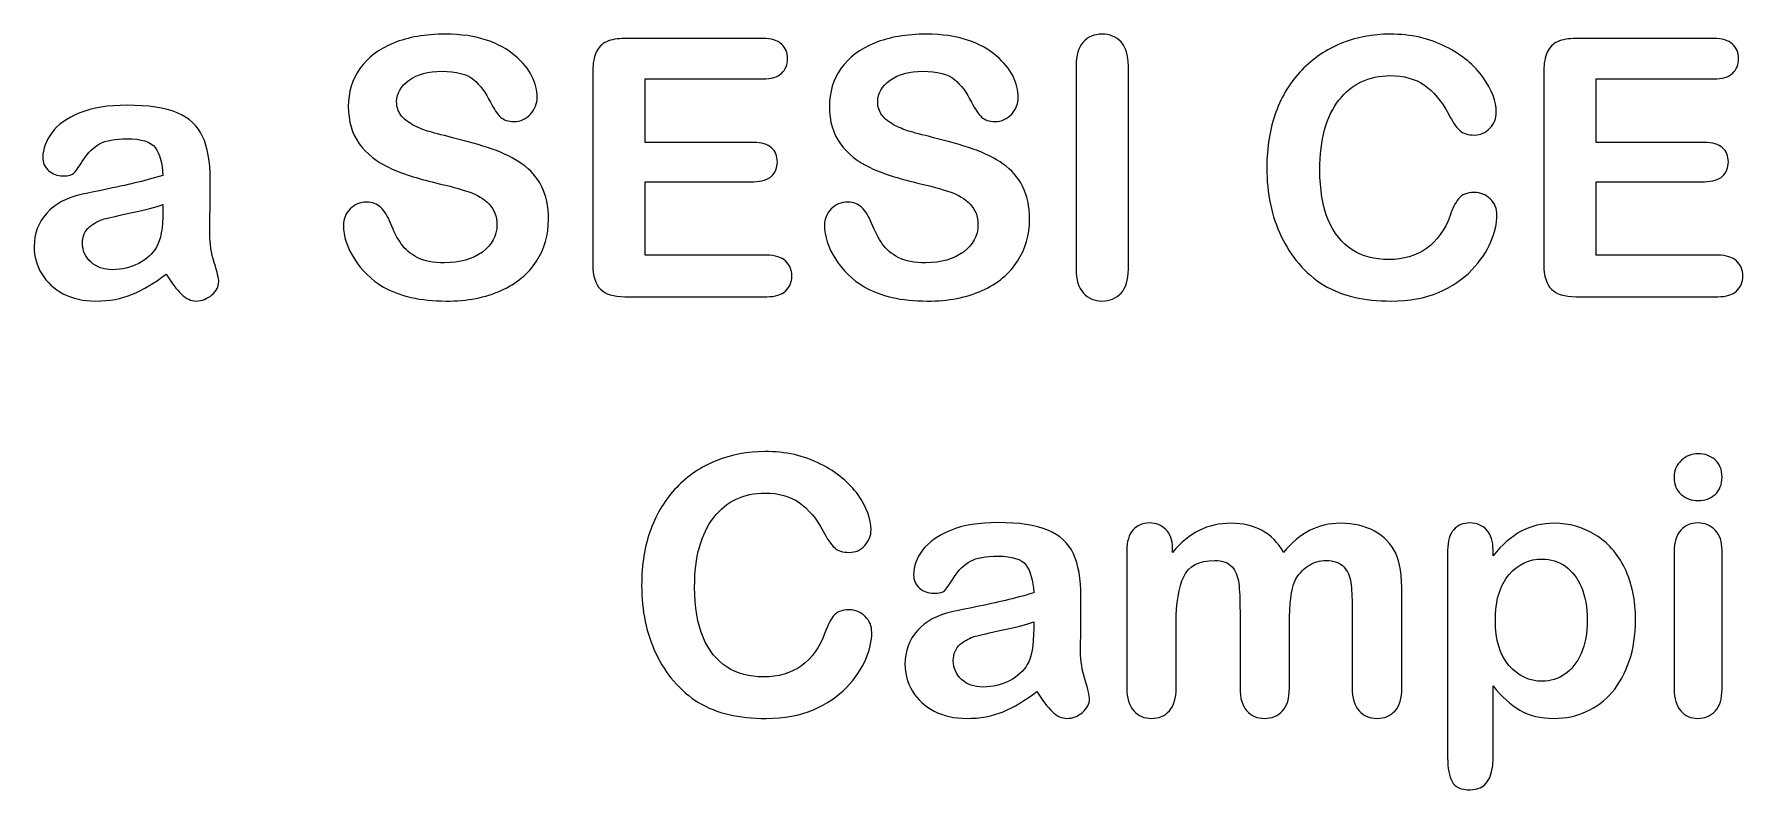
# Model space of a CAD drawing. Header units: millimetres. Extents: x -142 to 129, y -111 to 105.
# Drawn here: x -116.86 to -93.82, y 8.7 to 18.89 of the extents above; entities that cross this region are included whole.
import ezdxf

# ---------------------------------------------------------------- set-up
doc = ezdxf.new("R2010")
doc.units = ezdxf.units.MM
doc.header["$MEASUREMENT"] = 0
doc.layers.add('Layer 1', color=7, linetype='Continuous')

msp = doc.modelspace()

# ---------------------------------------------------------------- linework, layer by layer
at = {"layer": 'Layer 1', "color": 250}
for points, knots in [([(-109.9277, 16.3946), (-109.9277, 16.1846), (-109.982, 15.9958), (-110.0906, 15.828), (-110.1984, 15.6602), (-110.3573, 15.5289), (-110.5664, 15.4341), (-110.7755, 15.3393), (-111.0235, 15.2922), (-111.3096, 15.2922), (-111.6533, 15.2922), (-111.937, 15.3571), (-112.1599, 15.486), (-112.318, 15.5792), (-112.446, 15.704), (-112.5449, 15.8596), (-112.6438, 16.0152), (-112.6932, 16.1668), (-112.6932, 16.3143), (-112.6932, 16.3994), (-112.6632, 16.4724), (-112.6041, 16.534), (-112.5449, 16.5948), (-112.4695, 16.6248), (-112.3779, 16.6248), (-112.3034, 16.6248), (-112.241, 16.6013), (-112.1899, 16.5534), (-112.138, 16.5064), (-112.0942, 16.4359), (-112.0578, 16.3419), (-112.014, 16.2316), (-111.9654, 16.1384), (-111.9143, 16.0647), (-111.8624, 15.9901), (-111.7903, 15.9285), (-111.6971, 15.8799), (-111.6031, 15.8321), (-111.4807, 15.8077), (-111.3283, 15.8077), (-111.12, 15.8077), (-110.9498, 15.8564), (-110.8193, 15.9536), (-110.6888, 16.0509), (-110.6231, 16.1725), (-110.6231, 16.3184), (-110.6231, 16.4343), (-110.658, 16.5283), (-110.7285, 16.5996), (-110.799, 16.6718), (-110.8906, 16.7269), (-111.0025, 16.765), (-111.1135, 16.8031), (-111.2634, 16.8436), (-111.4499, 16.8866), (-111.6995, 16.9449), (-111.9094, 17.0138), (-112.0772, 17.0916), (-112.2458, 17.1702), (-112.3796, 17.2772), (-112.4784, 17.4126), (-112.5773, 17.548), (-112.6268, 17.7157), (-112.6268, 17.9176), (-112.6268, 18.1088), (-112.5749, 18.2791), (-112.4703, 18.4282), (-112.3658, 18.5765), (-112.2142, 18.6908), (-112.0164, 18.7711), (-111.8187, 18.8513), (-111.586, 18.891), (-111.3186, 18.891), (-111.1054, 18.891), (-110.9206, 18.8643), (-110.7642, 18.8116), (-110.6085, 18.7581), (-110.4789, 18.6876), (-110.3759, 18.6), (-110.2738, 18.5125), (-110.1984, 18.4201), (-110.1506, 18.3236), (-110.1036, 18.2272), (-110.0793, 18.1324), (-110.0793, 18.0408), (-110.0793, 17.9573), (-110.1092, 17.8811), (-110.1684, 17.8138), (-110.2276, 17.7465), (-110.3022, 17.7133), (-110.3905, 17.7133), (-110.4716, 17.7133), (-110.5323, 17.7336), (-110.5745, 17.7733), (-110.6166, 17.8138), (-110.662, 17.8803), (-110.7107, 17.9719), (-110.7747, 18.1032), (-110.8501, 18.2061), (-110.9392, 18.2799), (-111.0276, 18.3536), (-111.1702, 18.3901), (-111.3672, 18.3901), (-111.5488, 18.3901), (-111.6963, 18.3504), (-111.8073, 18.2701), (-111.9192, 18.1899), (-111.9751, 18.0943), (-111.9751, 17.9816), (-111.9751, 17.9119), (-111.9565, 17.8519), (-111.9184, 17.8008), (-111.8803, 17.7506), (-111.8276, 17.7068), (-111.7611, 17.6703), (-111.6947, 17.6339), (-111.6274, 17.6055), (-111.5593, 17.5844), (-111.4912, 17.5642), (-111.3785, 17.5342), (-111.2221, 17.4945), (-111.026, 17.4483), (-110.8476, 17.398), (-110.6888, 17.3421), (-110.5299, 17.287), (-110.3946, 17.2197), (-110.2827, 17.1403), (-110.1708, 17.0616), (-110.0841, 16.9611), (-110.0217, 16.8404), (-109.9593, 16.7188), (-109.9277, 16.5705), (-109.9277, 16.3946)], [0, 0, 0, 0, 0.0227273, 0.0227273, 0.0227273, 0.0454545, 0.0454545, 0.0454545, 0.0681818, 0.0681818, 0.0681818, 0.0909091, 0.0909091, 0.0909091, 0.1136364, 0.1136364, 0.1136364, 0.1363636, 0.1363636, 0.1363636, 0.1590909, 0.1590909, 0.1590909, 0.1818182, 0.1818182, 0.1818182, 0.2045455, 0.2045455, 0.2045455, 0.2272727, 0.2272727, 0.2272727, 0.25, 0.25, 0.25, 0.2727273, 0.2727273, 0.2727273, 0.2954545, 0.2954545, 0.2954545, 0.3181818, 0.3181818, 0.3181818, 0.3409091, 0.3409091, 0.3409091, 0.3636364, 0.3636364, 0.3636364, 0.3863636, 0.3863636, 0.3863636, 0.4090909, 0.4090909, 0.4090909, 0.4318182, 0.4318182, 0.4318182, 0.4545455, 0.4545455, 0.4545455, 0.4772727, 0.4772727, 0.4772727, 0.5, 0.5, 0.5, 0.5227273, 0.5227273, 0.5227273, 0.5454545, 0.5454545, 0.5454545, 0.5681818, 0.5681818, 0.5681818, 0.5909091, 0.5909091, 0.5909091, 0.6136364, 0.6136364, 0.6136364, 0.6363636, 0.6363636, 0.6363636, 0.6590909, 0.6590909, 0.6590909, 0.6818182, 0.6818182, 0.6818182, 0.7045455, 0.7045455, 0.7045455, 0.7272727, 0.7272727, 0.7272727, 0.75, 0.75, 0.75, 0.7727273, 0.7727273, 0.7727273, 0.7954545, 0.7954545, 0.7954545, 0.8181818, 0.8181818, 0.8181818, 0.8409091, 0.8409091, 0.8409091, 0.8636364, 0.8636364, 0.8636364, 0.8863636, 0.8863636, 0.8863636, 0.9090909, 0.9090909, 0.9090909, 0.9318182, 0.9318182, 0.9318182, 0.9545455, 0.9545455, 0.9545455, 0.9772727, 0.9772727, 0.9772727, 1, 1, 1, 1]), ([(-107.0357, 18.288), (-107.0357, 18.288), (-108.6243, 18.288), (-108.6243, 18.288), (-108.6243, 18.288), (-108.6243, 17.432), (-108.6243, 17.432), (-108.6243, 17.432), (-107.1613, 17.432), (-107.1613, 17.432), (-107.0535, 17.432), (-106.9733, 17.4077), (-106.9206, 17.3599), (-106.8671, 17.3121), (-106.8411, 17.2481), (-106.8411, 17.1694), (-106.8411, 17.0908), (-106.8671, 17.026), (-106.9189, 16.9765), (-106.9716, 16.9271), (-107.0519, 16.902), (-107.1613, 16.902), (-107.1613, 16.902), (-108.6243, 16.902), (-108.6243, 16.902), (-108.6243, 16.902), (-108.6243, 15.9099), (-108.6243, 15.9099), (-108.6243, 15.9099), (-106.9814, 15.9099), (-106.9814, 15.9099), (-106.8703, 15.9099), (-106.7868, 15.8839), (-106.7309, 15.8329), (-106.6742, 15.7818), (-106.6458, 15.7129), (-106.6458, 15.6278), (-106.6458, 15.5459), (-106.6742, 15.4787), (-106.7309, 15.4276), (-106.7868, 15.3765), (-106.8703, 15.3506), (-106.9814, 15.3506), (-106.9814, 15.3506), (-108.8975, 15.3506), (-108.8975, 15.3506), (-109.0506, 15.3506), (-109.1609, 15.3846), (-109.2282, 15.4527), (-109.2954, 15.5208), (-109.3295, 15.631), (-109.3295, 15.7826), (-109.3295, 15.7826), (-109.3295, 18.4006), (-109.3295, 18.4006), (-109.3295, 18.502), (-109.3141, 18.5846), (-109.2841, 18.6487), (-109.2541, 18.7127), (-109.2071, 18.7597), (-109.143, 18.7889), (-109.079, 18.8181), (-108.9972, 18.8327), (-108.8975, 18.8327), (-108.8975, 18.8327), (-107.0357, 18.8327), (-107.0357, 18.8327), (-106.923, 18.8327), (-106.8395, 18.8075), (-106.7852, 18.7581), (-106.7309, 18.7078), (-106.7033, 18.6422), (-106.7033, 18.5619), (-106.7033, 18.4793), (-106.7309, 18.4128), (-106.7852, 18.3625), (-106.8395, 18.3131), (-106.923, 18.288), (-107.0357, 18.288)], [0, 0, 0, 0, 0.0384615, 0.0384615, 0.0384615, 0.0769231, 0.0769231, 0.0769231, 0.1153846, 0.1153846, 0.1153846, 0.1538462, 0.1538462, 0.1538462, 0.1923077, 0.1923077, 0.1923077, 0.2307692, 0.2307692, 0.2307692, 0.2692308, 0.2692308, 0.2692308, 0.3076923, 0.3076923, 0.3076923, 0.3461538, 0.3461538, 0.3461538, 0.3846154, 0.3846154, 0.3846154, 0.4230769, 0.4230769, 0.4230769, 0.4615385, 0.4615385, 0.4615385, 0.5, 0.5, 0.5, 0.5384615, 0.5384615, 0.5384615, 0.5769231, 0.5769231, 0.5769231, 0.6153846, 0.6153846, 0.6153846, 0.6538462, 0.6538462, 0.6538462, 0.6923077, 0.6923077, 0.6923077, 0.7307692, 0.7307692, 0.7307692, 0.7692308, 0.7692308, 0.7692308, 0.8076923, 0.8076923, 0.8076923, 0.8461538, 0.8461538, 0.8461538, 0.8846154, 0.8846154, 0.8846154, 0.9230769, 0.9230769, 0.9230769, 0.9615385, 0.9615385, 0.9615385, 1, 1, 1, 1]), ([(-103.4401, 16.3946), (-103.4401, 16.1846), (-103.4944, 15.9958), (-103.603, 15.828), (-103.7108, 15.6602), (-103.8697, 15.5289), (-104.0788, 15.4341), (-104.2879, 15.3393), (-104.5359, 15.2922), (-104.822, 15.2922), (-105.1657, 15.2922), (-105.4494, 15.3571), (-105.6723, 15.486), (-105.8304, 15.5792), (-105.9584, 15.704), (-106.0573, 15.8596), (-106.1562, 16.0152), (-106.2056, 16.1668), (-106.2056, 16.3143), (-106.2056, 16.3994), (-106.1756, 16.4724), (-106.1165, 16.534), (-106.0573, 16.5948), (-105.9819, 16.6248), (-105.8903, 16.6248), (-105.8158, 16.6248), (-105.7534, 16.6013), (-105.7023, 16.5534), (-105.6504, 16.5064), (-105.6066, 16.4359), (-105.5702, 16.3419), (-105.5264, 16.2316), (-105.4778, 16.1384), (-105.4267, 16.0647), (-105.3748, 15.9901), (-105.3027, 15.9285), (-105.2095, 15.8799), (-105.1155, 15.8321), (-104.9931, 15.8077), (-104.8407, 15.8077), (-104.6324, 15.8077), (-104.4622, 15.8564), (-104.3317, 15.9536), (-104.2012, 16.0509), (-104.1355, 16.1725), (-104.1355, 16.3184), (-104.1355, 16.4343), (-104.1704, 16.5283), (-104.2409, 16.5996), (-104.3114, 16.6718), (-104.403, 16.7269), (-104.5149, 16.765), (-104.6259, 16.8031), (-104.7758, 16.8436), (-104.9623, 16.8866), (-105.2119, 16.9449), (-105.4218, 17.0138), (-105.5896, 17.0916), (-105.7582, 17.1702), (-105.892, 17.2772), (-105.9908, 17.4126), (-106.0897, 17.548), (-106.1392, 17.7157), (-106.1392, 17.9176), (-106.1392, 18.1088), (-106.0873, 18.2791), (-105.9827, 18.4282), (-105.8782, 18.5765), (-105.7266, 18.6908), (-105.5288, 18.7711), (-105.3311, 18.8513), (-105.0984, 18.891), (-104.831, 18.891), (-104.6178, 18.891), (-104.433, 18.8643), (-104.2766, 18.8116), (-104.1209, 18.7581), (-103.9913, 18.6876), (-103.8883, 18.6), (-103.7862, 18.5125), (-103.7108, 18.4201), (-103.663, 18.3236), (-103.616, 18.2272), (-103.5917, 18.1324), (-103.5917, 18.0408), (-103.5917, 17.9573), (-103.6216, 17.8811), (-103.6808, 17.8138), (-103.74, 17.7465), (-103.8146, 17.7133), (-103.9029, 17.7133), (-103.984, 17.7133), (-104.0447, 17.7336), (-104.0869, 17.7733), (-104.129, 17.8138), (-104.1744, 17.8803), (-104.2231, 17.9719), (-104.2871, 18.1032), (-104.3625, 18.2061), (-104.4516, 18.2799), (-104.54, 18.3536), (-104.6826, 18.3901), (-104.8796, 18.3901), (-105.0612, 18.3901), (-105.2087, 18.3504), (-105.3197, 18.2701), (-105.4316, 18.1899), (-105.4875, 18.0943), (-105.4875, 17.9816), (-105.4875, 17.9119), (-105.4689, 17.8519), (-105.4308, 17.8008), (-105.3927, 17.7506), (-105.34, 17.7068), (-105.2735, 17.6703), (-105.2071, 17.6339), (-105.1398, 17.6055), (-105.0717, 17.5844), (-105.0036, 17.5642), (-104.8909, 17.5342), (-104.7345, 17.4945), (-104.5384, 17.4483), (-104.36, 17.398), (-104.2012, 17.3421), (-104.0423, 17.287), (-103.907, 17.2197), (-103.7951, 17.1403), (-103.6832, 17.0616), (-103.5965, 16.9611), (-103.5341, 16.8404), (-103.4717, 16.7188), (-103.4401, 16.5705), (-103.4401, 16.3946)], [0, 0, 0, 0, 0.0227273, 0.0227273, 0.0227273, 0.0454545, 0.0454545, 0.0454545, 0.0681818, 0.0681818, 0.0681818, 0.0909091, 0.0909091, 0.0909091, 0.1136364, 0.1136364, 0.1136364, 0.1363636, 0.1363636, 0.1363636, 0.1590909, 0.1590909, 0.1590909, 0.1818182, 0.1818182, 0.1818182, 0.2045455, 0.2045455, 0.2045455, 0.2272727, 0.2272727, 0.2272727, 0.25, 0.25, 0.25, 0.2727273, 0.2727273, 0.2727273, 0.2954545, 0.2954545, 0.2954545, 0.3181818, 0.3181818, 0.3181818, 0.3409091, 0.3409091, 0.3409091, 0.3636364, 0.3636364, 0.3636364, 0.3863636, 0.3863636, 0.3863636, 0.4090909, 0.4090909, 0.4090909, 0.4318182, 0.4318182, 0.4318182, 0.4545455, 0.4545455, 0.4545455, 0.4772727, 0.4772727, 0.4772727, 0.5, 0.5, 0.5, 0.5227273, 0.5227273, 0.5227273, 0.5454545, 0.5454545, 0.5454545, 0.5681818, 0.5681818, 0.5681818, 0.5909091, 0.5909091, 0.5909091, 0.6136364, 0.6136364, 0.6136364, 0.6363636, 0.6363636, 0.6363636, 0.6590909, 0.6590909, 0.6590909, 0.6818182, 0.6818182, 0.6818182, 0.7045455, 0.7045455, 0.7045455, 0.7272727, 0.7272727, 0.7272727, 0.75, 0.75, 0.75, 0.7727273, 0.7727273, 0.7727273, 0.7954545, 0.7954545, 0.7954545, 0.8181818, 0.8181818, 0.8181818, 0.8409091, 0.8409091, 0.8409091, 0.8636364, 0.8636364, 0.8636364, 0.8863636, 0.8863636, 0.8863636, 0.9090909, 0.9090909, 0.9090909, 0.9318182, 0.9318182, 0.9318182, 0.9545455, 0.9545455, 0.9545455, 0.9772727, 0.9772727, 0.9772727, 1, 1, 1, 1]), ([(-102.8127, 15.7218), (-102.8127, 15.7218), (-102.8127, 18.4639), (-102.8127, 18.4639), (-102.8127, 18.6065), (-102.7803, 18.7127), (-102.7154, 18.784), (-102.6506, 18.8553), (-102.5663, 18.891), (-102.4634, 18.891), (-102.358, 18.891), (-102.2721, 18.8562), (-102.2064, 18.7856), (-102.1408, 18.7151), (-102.1075, 18.6081), (-102.1075, 18.4639), (-102.1075, 18.4639), (-102.1075, 15.7218), (-102.1075, 15.7218), (-102.1075, 15.5775), (-102.1408, 15.4706), (-102.2064, 15.3992), (-102.2721, 15.3279), (-102.358, 15.2922), (-102.4634, 15.2922), (-102.5647, 15.2922), (-102.6482, 15.3279), (-102.7138, 15.4), (-102.7795, 15.4722), (-102.8127, 15.5792), (-102.8127, 15.7218)], [0, 0, 0, 0, 0.1, 0.1, 0.1, 0.2, 0.2, 0.2, 0.3, 0.3, 0.3, 0.4, 0.4, 0.4, 0.5, 0.5, 0.5, 0.6, 0.6, 0.6, 0.7, 0.7, 0.7, 0.8, 0.8, 0.8, 0.9, 0.9, 0.9, 1, 1, 1, 1]), ([(-97.1365, 16.4505), (-97.1365, 16.3395), (-97.1633, 16.2195), (-97.2184, 16.0906), (-97.2727, 15.9617), (-97.3586, 15.8353), (-97.4761, 15.7113), (-97.5928, 15.5865), (-97.7428, 15.486), (-97.9243, 15.4081), (-98.1067, 15.3311), (-98.3191, 15.2922), (-98.5614, 15.2922), (-98.7446, 15.2922), (-98.9116, 15.3093), (-99.0623, 15.3441), (-99.2123, 15.379), (-99.3493, 15.4333), (-99.4717, 15.507), (-99.594, 15.58), (-99.7075, 15.6772), (-99.8105, 15.7972), (-99.902, 15.9066), (-99.9807, 16.0282), (-100.0455, 16.1636), (-100.1104, 16.2989), (-100.159, 16.444), (-100.1914, 16.5972), (-100.2238, 16.7512), (-100.24, 16.9141), (-100.24, 17.0868), (-100.24, 17.3664), (-100.1995, 17.6177), (-100.1176, 17.8389), (-100.0366, 18.061), (-99.9191, 18.2507), (-99.7675, 18.4079), (-99.6151, 18.5652), (-99.4376, 18.6851), (-99.2334, 18.7678), (-99.0291, 18.8497), (-98.8111, 18.891), (-98.5801, 18.891), (-98.298, 18.891), (-98.0475, 18.8351), (-97.8271, 18.7224), (-97.6074, 18.6106), (-97.4388, 18.4712), (-97.3213, 18.3058), (-97.2046, 18.1405), (-97.1454, 17.9848), (-97.1454, 17.8373), (-97.1454, 17.7563), (-97.1746, 17.6857), (-97.2313, 17.6233), (-97.2881, 17.5617), (-97.357, 17.5309), (-97.438, 17.5309), (-97.528, 17.5309), (-97.5961, 17.5528), (-97.6407, 17.595), (-97.686, 17.6379), (-97.7363, 17.7117), (-97.7914, 17.8162), (-97.8838, 17.9889), (-97.9916, 18.1178), (-98.1156, 18.2037), (-98.2405, 18.2888), (-98.3928, 18.3317), (-98.5752, 18.3317), (-98.8654, 18.3317), (-99.0956, 18.2215), (-99.2674, 18.0019), (-99.4392, 17.7814), (-99.5251, 17.4685), (-99.5251, 17.0633), (-99.5251, 16.7925), (-99.4871, 16.5672), (-99.4109, 16.3873), (-99.3355, 16.2073), (-99.2277, 16.0736), (-99.0883, 15.9844), (-98.9489, 15.8961), (-98.7859, 15.8515), (-98.5987, 15.8515), (-98.3961, 15.8515), (-98.2251, 15.9018), (-98.0848, 16.0023), (-97.9446, 16.1028), (-97.8392, 16.2503), (-97.7679, 16.4456), (-97.7379, 16.5372), (-97.7006, 16.6118), (-97.6561, 16.6701), (-97.6123, 16.7277), (-97.541, 16.7569), (-97.4429, 16.7569), (-97.3586, 16.7569), (-97.2865, 16.7277), (-97.2265, 16.6685), (-97.1665, 16.6102), (-97.1365, 16.5372), (-97.1365, 16.4505)], [0, 0, 0, 0, 0.0294118, 0.0294118, 0.0294118, 0.0588235, 0.0588235, 0.0588235, 0.0882353, 0.0882353, 0.0882353, 0.1176471, 0.1176471, 0.1176471, 0.1470588, 0.1470588, 0.1470588, 0.1764706, 0.1764706, 0.1764706, 0.2058824, 0.2058824, 0.2058824, 0.2352941, 0.2352941, 0.2352941, 0.2647059, 0.2647059, 0.2647059, 0.2941176, 0.2941176, 0.2941176, 0.3235294, 0.3235294, 0.3235294, 0.3529412, 0.3529412, 0.3529412, 0.3823529, 0.3823529, 0.3823529, 0.4117647, 0.4117647, 0.4117647, 0.4411765, 0.4411765, 0.4411765, 0.4705882, 0.4705882, 0.4705882, 0.5, 0.5, 0.5, 0.5294118, 0.5294118, 0.5294118, 0.5588235, 0.5588235, 0.5588235, 0.5882353, 0.5882353, 0.5882353, 0.6176471, 0.6176471, 0.6176471, 0.6470588, 0.6470588, 0.6470588, 0.6764706, 0.6764706, 0.6764706, 0.7058824, 0.7058824, 0.7058824, 0.7352941, 0.7352941, 0.7352941, 0.7647059, 0.7647059, 0.7647059, 0.7941176, 0.7941176, 0.7941176, 0.8235294, 0.8235294, 0.8235294, 0.8529412, 0.8529412, 0.8529412, 0.8823529, 0.8823529, 0.8823529, 0.9117647, 0.9117647, 0.9117647, 0.9411765, 0.9411765, 0.9411765, 0.9705882, 0.9705882, 0.9705882, 1, 1, 1, 1]), ([(-94.2105, 18.288), (-94.2105, 18.288), (-95.7991, 18.288), (-95.7991, 18.288), (-95.7991, 18.288), (-95.7991, 17.432), (-95.7991, 17.432), (-95.7991, 17.432), (-94.3361, 17.432), (-94.3361, 17.432), (-94.2283, 17.432), (-94.1481, 17.4077), (-94.0954, 17.3599), (-94.0419, 17.3121), (-94.0159, 17.2481), (-94.0159, 17.1694), (-94.0159, 17.0908), (-94.0419, 17.026), (-94.0937, 16.9765), (-94.1464, 16.9271), (-94.2267, 16.902), (-94.3361, 16.902), (-94.3361, 16.902), (-95.7991, 16.902), (-95.7991, 16.902), (-95.7991, 16.902), (-95.7991, 15.9099), (-95.7991, 15.9099), (-95.7991, 15.9099), (-94.1562, 15.9099), (-94.1562, 15.9099), (-94.0451, 15.9099), (-93.9616, 15.8839), (-93.9057, 15.8329), (-93.849, 15.7818), (-93.8206, 15.7129), (-93.8206, 15.6278), (-93.8206, 15.5459), (-93.849, 15.4787), (-93.9057, 15.4276), (-93.9616, 15.3765), (-94.0451, 15.3506), (-94.1562, 15.3506), (-94.1562, 15.3506), (-96.0723, 15.3506), (-96.0723, 15.3506), (-96.2254, 15.3506), (-96.3357, 15.3846), (-96.403, 15.4527), (-96.4702, 15.5208), (-96.5043, 15.631), (-96.5043, 15.7826), (-96.5043, 15.7826), (-96.5043, 18.4006), (-96.5043, 18.4006), (-96.5043, 18.502), (-96.4889, 18.5846), (-96.4589, 18.6487), (-96.4289, 18.7127), (-96.3819, 18.7597), (-96.3178, 18.7889), (-96.2538, 18.8181), (-96.172, 18.8327), (-96.0723, 18.8327), (-96.0723, 18.8327), (-94.2105, 18.8327), (-94.2105, 18.8327), (-94.0978, 18.8327), (-94.0143, 18.8075), (-93.96, 18.7581), (-93.9057, 18.7078), (-93.8781, 18.6422), (-93.8781, 18.5619), (-93.8781, 18.4793), (-93.9057, 18.4128), (-93.96, 18.3625), (-94.0143, 18.3131), (-94.0978, 18.288), (-94.2105, 18.288)], [0, 0, 0, 0, 0.0384615, 0.0384615, 0.0384615, 0.0769231, 0.0769231, 0.0769231, 0.1153846, 0.1153846, 0.1153846, 0.1538462, 0.1538462, 0.1538462, 0.1923077, 0.1923077, 0.1923077, 0.2307692, 0.2307692, 0.2307692, 0.2692308, 0.2692308, 0.2692308, 0.3076923, 0.3076923, 0.3076923, 0.3461538, 0.3461538, 0.3461538, 0.3846154, 0.3846154, 0.3846154, 0.4230769, 0.4230769, 0.4230769, 0.4615385, 0.4615385, 0.4615385, 0.5, 0.5, 0.5, 0.5384615, 0.5384615, 0.5384615, 0.5769231, 0.5769231, 0.5769231, 0.6153846, 0.6153846, 0.6153846, 0.6538462, 0.6538462, 0.6538462, 0.6923077, 0.6923077, 0.6923077, 0.7307692, 0.7307692, 0.7307692, 0.7692308, 0.7692308, 0.7692308, 0.8076923, 0.8076923, 0.8076923, 0.8461538, 0.8461538, 0.8461538, 0.8846154, 0.8846154, 0.8846154, 0.9230769, 0.9230769, 0.9230769, 0.9615385, 0.9615385, 0.9615385, 1, 1, 1, 1]), ([(-115.0844, 15.6562), (-115.2416, 15.5346), (-115.3932, 15.4438), (-115.5391, 15.383), (-115.6858, 15.3222), (-115.8503, 15.2922), (-116.0319, 15.2922), (-116.198, 15.2922), (-116.3447, 15.3255), (-116.4704, 15.3911), (-116.596, 15.4568), (-116.6933, 15.5451), (-116.7613, 15.6578), (-116.8294, 15.7705), (-116.8635, 15.892), (-116.8635, 16.0233), (-116.8635, 16.2008), (-116.8075, 16.3516), (-116.6949, 16.4764), (-116.5822, 16.6021), (-116.4274, 16.6855), (-116.2304, 16.7285), (-116.1899, 16.7382), (-116.0878, 16.7593), (-115.9249, 16.7925), (-115.762, 16.8258), (-115.6217, 16.8558), (-115.5058, 16.8841), (-115.3899, 16.9117), (-115.2635, 16.9449), (-115.1273, 16.9846), (-115.1354, 17.1557), (-115.1695, 17.2813), (-115.2302, 17.3607), (-115.2918, 17.441), (-115.4175, 17.4807), (-115.6096, 17.4807), (-115.7741, 17.4807), (-115.8981, 17.458), (-115.9808, 17.4118), (-116.0643, 17.3664), (-116.1356, 17.2975), (-116.1948, 17.2051), (-116.254, 17.1135), (-116.2961, 17.0535), (-116.3204, 17.0235), (-116.3455, 16.9944), (-116.3982, 16.9798), (-116.4785, 16.9798), (-116.5514, 16.9798), (-116.6146, 17.0033), (-116.6673, 17.0503), (-116.72, 17.0965), (-116.7468, 17.1565), (-116.7468, 17.2294), (-116.7468, 17.3437), (-116.7062, 17.4547), (-116.626, 17.5625), (-116.5449, 17.6703), (-116.4193, 17.7587), (-116.2483, 17.8284), (-116.0773, 17.8981), (-115.8641, 17.933), (-115.6088, 17.933), (-115.3243, 17.933), (-115.0998, 17.8989), (-114.9368, 17.8316), (-114.7739, 17.7644), (-114.6588, 17.6582), (-114.5915, 17.5123), (-114.5243, 17.3664), (-114.4902, 17.1735), (-114.4902, 16.9328), (-114.4902, 16.7804), (-114.491, 16.6515), (-114.4919, 16.5453), (-114.4927, 16.4391), (-114.4935, 16.3208), (-114.4951, 16.1911), (-114.4951, 16.0695), (-114.4748, 15.9423), (-114.4343, 15.8102), (-114.3938, 15.6789), (-114.3743, 15.5938), (-114.3743, 15.5557), (-114.3743, 15.4892), (-114.4051, 15.4284), (-114.4675, 15.3741), (-114.5308, 15.3198), (-114.6013, 15.2922), (-114.6807, 15.2922), (-114.7472, 15.2922), (-114.8128, 15.323), (-114.8777, 15.3855), (-114.9425, 15.4479), (-115.0114, 15.5378), (-115.0844, 15.6562)], [0, 0, 0, 0, 0.03125, 0.03125, 0.03125, 0.0625, 0.0625, 0.0625, 0.09375, 0.09375, 0.09375, 0.125, 0.125, 0.125, 0.15625, 0.15625, 0.15625, 0.1875, 0.1875, 0.1875, 0.21875, 0.21875, 0.21875, 0.25, 0.25, 0.25, 0.28125, 0.28125, 0.28125, 0.3125, 0.3125, 0.3125, 0.34375, 0.34375, 0.34375, 0.375, 0.375, 0.375, 0.40625, 0.40625, 0.40625, 0.4375, 0.4375, 0.4375, 0.46875, 0.46875, 0.46875, 0.5, 0.5, 0.5, 0.53125, 0.53125, 0.53125, 0.5625, 0.5625, 0.5625, 0.59375, 0.59375, 0.59375, 0.625, 0.625, 0.625, 0.65625, 0.65625, 0.65625, 0.6875, 0.6875, 0.6875, 0.71875, 0.71875, 0.71875, 0.75, 0.75, 0.75, 0.78125, 0.78125, 0.78125, 0.8125, 0.8125, 0.8125, 0.84375, 0.84375, 0.84375, 0.875, 0.875, 0.875, 0.90625, 0.90625, 0.90625, 0.9375, 0.9375, 0.9375, 0.96875, 0.96875, 0.96875, 1, 1, 1, 1]), ([(-115.1273, 16.5956), (-115.2221, 16.5607), (-115.3599, 16.5234), (-115.5415, 16.4853), (-115.7222, 16.4464), (-115.8479, 16.4173), (-115.9176, 16.3994), (-115.9873, 16.3808), (-116.0537, 16.3451), (-116.117, 16.2924), (-116.1802, 16.2389), (-116.2118, 16.1652), (-116.2118, 16.0695), (-116.2118, 15.9715), (-116.1745, 15.888), (-116.0999, 15.8191), (-116.0262, 15.7502), (-115.9289, 15.7153), (-115.8082, 15.7153), (-115.6801, 15.7153), (-115.5618, 15.7437), (-115.454, 15.7996), (-115.3453, 15.8564), (-115.2659, 15.9285), (-115.2148, 16.0177), (-115.1565, 16.1157), (-115.1273, 16.2779), (-115.1273, 16.5032), (-115.1273, 16.5032), (-115.1273, 16.5956), (-115.1273, 16.5956)], [0, 0, 0, 0, 0.1, 0.1, 0.1, 0.2, 0.2, 0.2, 0.3, 0.3, 0.3, 0.4, 0.4, 0.4, 0.5, 0.5, 0.5, 0.6, 0.6, 0.6, 0.7, 0.7, 0.7, 0.8, 0.8, 0.8, 0.9, 0.9, 0.9, 1, 1, 1, 1]), ([(-105.5678, 10.8222), (-105.5678, 10.7112), (-105.5946, 10.5912), (-105.6497, 10.4623), (-105.704, 10.3334), (-105.7899, 10.207), (-105.9074, 10.083), (-106.0241, 9.9582), (-106.1741, 9.8577), (-106.3556, 9.7798), (-106.538, 9.7028), (-106.7504, 9.6639), (-106.9927, 9.6639), (-107.1759, 9.6639), (-107.3429, 9.681), (-107.4936, 9.7158), (-107.6436, 9.7507), (-107.7806, 9.805), (-107.903, 9.8787), (-108.0253, 9.9517), (-108.1388, 10.0489), (-108.2418, 10.1689), (-108.3333, 10.2783), (-108.412, 10.3999), (-108.4768, 10.5353), (-108.5417, 10.6706), (-108.5903, 10.8157), (-108.6227, 10.9689), (-108.6551, 11.1229), (-108.6713, 11.2858), (-108.6713, 11.4585), (-108.6713, 11.7381), (-108.6308, 11.9894), (-108.5489, 12.2106), (-108.4679, 12.4327), (-108.3504, 12.6224), (-108.1988, 12.7796), (-108.0464, 12.9369), (-107.8689, 13.0568), (-107.6647, 13.1395), (-107.4604, 13.2214), (-107.2424, 13.2627), (-107.0114, 13.2627), (-106.7293, 13.2627), (-106.4788, 13.2068), (-106.2584, 13.0941), (-106.0387, 12.9823), (-105.8701, 12.8429), (-105.7526, 12.6775), (-105.6359, 12.5122), (-105.5767, 12.3565), (-105.5767, 12.209), (-105.5767, 12.128), (-105.6059, 12.0574), (-105.6626, 11.995), (-105.7194, 11.9334), (-105.7883, 11.9026), (-105.8693, 11.9026), (-105.9593, 11.9026), (-106.0274, 11.9245), (-106.072, 11.9667), (-106.1173, 12.0096), (-106.1676, 12.0834), (-106.2227, 12.1879), (-106.3151, 12.3606), (-106.4229, 12.4895), (-106.5469, 12.5754), (-106.6718, 12.6605), (-106.8241, 12.7034), (-107.0065, 12.7034), (-107.2967, 12.7034), (-107.5269, 12.5932), (-107.6987, 12.3736), (-107.8705, 12.1531), (-107.9564, 11.8402), (-107.9564, 11.435), (-107.9564, 11.1642), (-107.9184, 10.9389), (-107.8422, 10.759), (-107.7668, 10.579), (-107.659, 10.4453), (-107.5196, 10.3561), (-107.3802, 10.2678), (-107.2172, 10.2232), (-107.03, 10.2232), (-106.8274, 10.2232), (-106.6564, 10.2735), (-106.5161, 10.374), (-106.3759, 10.4745), (-106.2705, 10.622), (-106.1992, 10.8173), (-106.1692, 10.9089), (-106.1319, 10.9835), (-106.0874, 11.0418), (-106.0436, 11.0994), (-105.9723, 11.1286), (-105.8742, 11.1286), (-105.7899, 11.1286), (-105.7178, 11.0994), (-105.6578, 11.0402), (-105.5978, 10.9819), (-105.5678, 10.9089), (-105.5678, 10.8222)], [0, 0, 0, 0, 0.0294118, 0.0294118, 0.0294118, 0.0588235, 0.0588235, 0.0588235, 0.0882353, 0.0882353, 0.0882353, 0.1176471, 0.1176471, 0.1176471, 0.1470588, 0.1470588, 0.1470588, 0.1764706, 0.1764706, 0.1764706, 0.2058824, 0.2058824, 0.2058824, 0.2352941, 0.2352941, 0.2352941, 0.2647059, 0.2647059, 0.2647059, 0.2941176, 0.2941176, 0.2941176, 0.3235294, 0.3235294, 0.3235294, 0.3529412, 0.3529412, 0.3529412, 0.3823529, 0.3823529, 0.3823529, 0.4117647, 0.4117647, 0.4117647, 0.4411765, 0.4411765, 0.4411765, 0.4705882, 0.4705882, 0.4705882, 0.5, 0.5, 0.5, 0.5294118, 0.5294118, 0.5294118, 0.5588235, 0.5588235, 0.5588235, 0.5882353, 0.5882353, 0.5882353, 0.6176471, 0.6176471, 0.6176471, 0.6470588, 0.6470588, 0.6470588, 0.6764706, 0.6764706, 0.6764706, 0.7058824, 0.7058824, 0.7058824, 0.7352941, 0.7352941, 0.7352941, 0.7647059, 0.7647059, 0.7647059, 0.7941176, 0.7941176, 0.7941176, 0.8235294, 0.8235294, 0.8235294, 0.8529412, 0.8529412, 0.8529412, 0.8823529, 0.8823529, 0.8823529, 0.9117647, 0.9117647, 0.9117647, 0.9411765, 0.9411765, 0.9411765, 0.9705882, 0.9705882, 0.9705882, 1, 1, 1, 1]), ([(-94.4205, 12.6013), (-94.5105, 12.6013), (-94.5875, 12.6289), (-94.6515, 12.684), (-94.7155, 12.7391), (-94.7471, 12.8177), (-94.7471, 12.919), (-94.7471, 13.0098), (-94.7147, 13.0852), (-94.6491, 13.1444), (-94.5834, 13.2035), (-94.5072, 13.2335), (-94.4205, 13.2335), (-94.3362, 13.2335), (-94.2624, 13.2068), (-94.1976, 13.1533), (-94.1328, 13.099), (-94.1003, 13.0212), (-94.1003, 12.919), (-94.1003, 12.8193), (-94.1319, 12.7415), (-94.1952, 12.6856), (-94.2584, 12.6297), (-94.333, 12.6013), (-94.4205, 12.6013)], [0, 0, 0, 0, 0.125, 0.125, 0.125, 0.25, 0.25, 0.25, 0.375, 0.375, 0.375, 0.5, 0.5, 0.5, 0.625, 0.625, 0.625, 0.75, 0.75, 0.75, 0.875, 0.875, 0.875, 1, 1, 1, 1]), ([(-103.3413, 10.0279), (-103.4985, 9.9063), (-103.6501, 9.8155), (-103.796, 9.7547), (-103.9427, 9.6939), (-104.1072, 9.6639), (-104.2888, 9.6639), (-104.4549, 9.6639), (-104.6016, 9.6972), (-104.7273, 9.7628), (-104.8529, 9.8285), (-104.9502, 9.9168), (-105.0182, 10.0295), (-105.0863, 10.1422), (-105.1204, 10.2637), (-105.1204, 10.395), (-105.1204, 10.5725), (-105.0644, 10.7233), (-104.9518, 10.8481), (-104.8391, 10.9738), (-104.6843, 11.0572), (-104.4873, 11.1002), (-104.4468, 11.1099), (-104.3447, 11.131), (-104.1818, 11.1642), (-104.0189, 11.1975), (-103.8786, 11.2275), (-103.7627, 11.2558), (-103.6468, 11.2834), (-103.5204, 11.3166), (-103.3842, 11.3563), (-103.3923, 11.5274), (-103.4264, 11.653), (-103.4871, 11.7324), (-103.5487, 11.8127), (-103.6744, 11.8524), (-103.8665, 11.8524), (-104.031, 11.8524), (-104.155, 11.8297), (-104.2377, 11.7835), (-104.3212, 11.7381), (-104.3925, 11.6692), (-104.4517, 11.5768), (-104.5109, 11.4852), (-104.553, 11.4252), (-104.5773, 11.3952), (-104.6024, 11.3661), (-104.6551, 11.3515), (-104.7354, 11.3515), (-104.8083, 11.3515), (-104.8715, 11.375), (-104.9242, 11.422), (-104.9769, 11.4682), (-105.0037, 11.5282), (-105.0037, 11.6011), (-105.0037, 11.7154), (-104.9631, 11.8264), (-104.8829, 11.9342), (-104.8018, 12.042), (-104.6762, 12.1304), (-104.5052, 12.2001), (-104.3342, 12.2698), (-104.121, 12.3047), (-103.8657, 12.3047), (-103.5812, 12.3047), (-103.3567, 12.2706), (-103.1937, 12.2033), (-103.0308, 12.1361), (-102.9157, 12.0299), (-102.8484, 11.884), (-102.7812, 11.7381), (-102.7471, 11.5452), (-102.7471, 11.3045), (-102.7471, 11.1521), (-102.7479, 11.0232), (-102.7488, 10.917), (-102.7496, 10.8108), (-102.7504, 10.6925), (-102.752, 10.5628), (-102.752, 10.4412), (-102.7317, 10.314), (-102.6912, 10.1819), (-102.6507, 10.0506), (-102.6312, 9.9655), (-102.6312, 9.9274), (-102.6312, 9.8609), (-102.662, 9.8001), (-102.7244, 9.7458), (-102.7877, 9.6915), (-102.8582, 9.6639), (-102.9376, 9.6639), (-103.0041, 9.6639), (-103.0697, 9.6947), (-103.1346, 9.7572), (-103.1994, 9.8196), (-103.2683, 9.9095), (-103.3413, 10.0279)], [0, 0, 0, 0, 0.03125, 0.03125, 0.03125, 0.0625, 0.0625, 0.0625, 0.09375, 0.09375, 0.09375, 0.125, 0.125, 0.125, 0.15625, 0.15625, 0.15625, 0.1875, 0.1875, 0.1875, 0.21875, 0.21875, 0.21875, 0.25, 0.25, 0.25, 0.28125, 0.28125, 0.28125, 0.3125, 0.3125, 0.3125, 0.34375, 0.34375, 0.34375, 0.375, 0.375, 0.375, 0.40625, 0.40625, 0.40625, 0.4375, 0.4375, 0.4375, 0.46875, 0.46875, 0.46875, 0.5, 0.5, 0.5, 0.53125, 0.53125, 0.53125, 0.5625, 0.5625, 0.5625, 0.59375, 0.59375, 0.59375, 0.625, 0.625, 0.625, 0.65625, 0.65625, 0.65625, 0.6875, 0.6875, 0.6875, 0.71875, 0.71875, 0.71875, 0.75, 0.75, 0.75, 0.78125, 0.78125, 0.78125, 0.8125, 0.8125, 0.8125, 0.84375, 0.84375, 0.84375, 0.875, 0.875, 0.875, 0.90625, 0.90625, 0.90625, 0.9375, 0.9375, 0.9375, 0.96875, 0.96875, 0.96875, 1, 1, 1, 1]), ([(-99.9353, 10.934), (-99.9353, 10.934), (-99.9353, 10.0725), (-99.9353, 10.0725), (-99.9353, 9.9363), (-99.9661, 9.8342), (-100.0277, 9.7661), (-100.0893, 9.698), (-100.1712, 9.6639), (-100.2717, 9.6639), (-100.3698, 9.6639), (-100.4492, 9.698), (-100.51, 9.7661), (-100.5708, 9.8342), (-100.6016, 9.9363), (-100.6016, 10.0725), (-100.6016, 10.0725), (-100.6016, 11.1051), (-100.6016, 11.1051), (-100.6016, 11.2688), (-100.6073, 11.3952), (-100.6186, 11.4852), (-100.6292, 11.5752), (-100.6591, 11.6497), (-100.7086, 11.7073), (-100.758, 11.7648), (-100.835, 11.794), (-100.942, 11.794), (-101.1544, 11.794), (-101.2938, 11.7211), (-101.3611, 11.5752), (-101.4283, 11.4301), (-101.4624, 11.221), (-101.4624, 10.9486), (-101.4624, 10.9486), (-101.4624, 10.0725), (-101.4624, 10.0725), (-101.4624, 9.9379), (-101.4932, 9.8358), (-101.554, 9.7669), (-101.6148, 9.698), (-101.695, 9.6639), (-101.7939, 9.6639), (-101.892, 9.6639), (-101.9722, 9.698), (-102.0346, 9.7669), (-102.097, 9.8358), (-102.1286, 9.9379), (-102.1286, 10.0725), (-102.1286, 10.0725), (-102.1286, 11.927), (-102.1286, 11.927), (-102.1286, 12.0485), (-102.1003, 12.1417), (-102.0443, 12.205), (-101.9884, 12.2682), (-101.9147, 12.2998), (-101.8231, 12.2998), (-101.7339, 12.2998), (-101.6602, 12.2698), (-101.601, 12.2106), (-101.5418, 12.1515), (-101.5118, 12.0696), (-101.5118, 11.965), (-101.5118, 11.965), (-101.5118, 11.9034), (-101.5118, 11.9034), (-101.4, 12.038), (-101.2792, 12.1369), (-101.1511, 12.2001), (-101.0231, 12.2633), (-100.8804, 12.2949), (-100.724, 12.2949), (-100.5603, 12.2949), (-100.4209, 12.2625), (-100.3033, 12.1977), (-100.1858, 12.1328), (-100.0893, 12.0348), (-100.014, 11.9034), (-99.9045, 12.0364), (-99.787, 12.1344), (-99.6622, 12.1985), (-99.5374, 12.2625), (-99.3988, 12.2949), (-99.2464, 12.2949), (-99.0689, 12.2949), (-98.9165, 12.2601), (-98.7884, 12.1904), (-98.6604, 12.1207), (-98.5639, 12.021), (-98.5007, 11.8913), (-98.4456, 11.7746), (-98.418, 11.5898), (-98.418, 11.3385), (-98.418, 11.3385), (-98.418, 10.0725), (-98.418, 10.0725), (-98.418, 9.9363), (-98.4488, 9.8342), (-98.5104, 9.7661), (-98.572, 9.698), (-98.6539, 9.6639), (-98.7544, 9.6639), (-98.8525, 9.6639), (-98.9327, 9.698), (-98.9951, 9.7669), (-99.0575, 9.8358), (-99.0891, 9.9379), (-99.0891, 10.0725), (-99.0891, 10.0725), (-99.0891, 11.1626), (-99.0891, 11.1626), (-99.0891, 11.302), (-99.0948, 11.4131), (-99.107, 11.4974), (-99.1191, 11.5809), (-99.1507, 11.6514), (-99.2034, 11.7089), (-99.2553, 11.7657), (-99.3347, 11.794), (-99.4409, 11.794), (-99.5268, 11.794), (-99.6079, 11.7689), (-99.6849, 11.7178), (-99.7611, 11.6676), (-99.8211, 11.5995), (-99.864, 11.5136), (-99.9118, 11.405), (-99.9353, 11.2112), (-99.9353, 10.934)], [0, 0, 0, 0, 0.0232558, 0.0232558, 0.0232558, 0.0465116, 0.0465116, 0.0465116, 0.0697674, 0.0697674, 0.0697674, 0.0930233, 0.0930233, 0.0930233, 0.1162791, 0.1162791, 0.1162791, 0.1395349, 0.1395349, 0.1395349, 0.1627907, 0.1627907, 0.1627907, 0.1860465, 0.1860465, 0.1860465, 0.2093023, 0.2093023, 0.2093023, 0.2325581, 0.2325581, 0.2325581, 0.255814, 0.255814, 0.255814, 0.2790698, 0.2790698, 0.2790698, 0.3023256, 0.3023256, 0.3023256, 0.3255814, 0.3255814, 0.3255814, 0.3488372, 0.3488372, 0.3488372, 0.372093, 0.372093, 0.372093, 0.3953488, 0.3953488, 0.3953488, 0.4186047, 0.4186047, 0.4186047, 0.4418605, 0.4418605, 0.4418605, 0.4651163, 0.4651163, 0.4651163, 0.4883721, 0.4883721, 0.4883721, 0.5116279, 0.5116279, 0.5116279, 0.5348837, 0.5348837, 0.5348837, 0.5581395, 0.5581395, 0.5581395, 0.5813953, 0.5813953, 0.5813953, 0.6046512, 0.6046512, 0.6046512, 0.627907, 0.627907, 0.627907, 0.6511628, 0.6511628, 0.6511628, 0.6744186, 0.6744186, 0.6744186, 0.6976744, 0.6976744, 0.6976744, 0.7209302, 0.7209302, 0.7209302, 0.744186, 0.744186, 0.744186, 0.7674419, 0.7674419, 0.7674419, 0.7906977, 0.7906977, 0.7906977, 0.8139535, 0.8139535, 0.8139535, 0.8372093, 0.8372093, 0.8372093, 0.8604651, 0.8604651, 0.8604651, 0.8837209, 0.8837209, 0.8837209, 0.9069767, 0.9069767, 0.9069767, 0.9302326, 0.9302326, 0.9302326, 0.9534884, 0.9534884, 0.9534884, 0.9767442, 0.9767442, 0.9767442, 1, 1, 1, 1]), ([(-97.1885, 11.9351), (-97.1885, 11.9351), (-97.1885, 11.8564), (-97.1885, 11.8564), (-97.0669, 12.0072), (-96.9396, 12.1182), (-96.8083, 12.1888), (-96.677, 12.2593), (-96.5287, 12.2949), (-96.3625, 12.2949), (-96.1623, 12.2949), (-95.9791, 12.2439), (-95.8114, 12.1409), (-95.6436, 12.038), (-95.5107, 11.8872), (-95.4134, 11.6895), (-95.3161, 11.4917), (-95.2675, 11.2575), (-95.2675, 10.9867), (-95.2675, 10.7873), (-95.2959, 10.6042), (-95.3518, 10.4372), (-95.4077, 10.2702), (-95.4855, 10.13), (-95.5836, 10.0165), (-95.6817, 9.903), (-95.7976, 9.8163), (-95.9313, 9.7555), (-96.0651, 9.6947), (-96.2085, 9.6639), (-96.3625, 9.6639), (-96.5473, 9.6639), (-96.703, 9.7012), (-96.8286, 9.7758), (-96.9542, 9.8496), (-97.0742, 9.959), (-97.1885, 10.1033), (-97.1885, 10.1033), (-97.1885, 9.129), (-97.1885, 9.129), (-97.1885, 8.8437), (-97.2922, 8.701), (-97.4997, 8.701), (-97.6213, 8.701), (-97.7023, 8.7375), (-97.7421, 8.8113), (-97.7818, 8.885), (-97.8012, 8.992), (-97.8012, 9.133), (-97.8012, 9.133), (-97.8012, 11.9318), (-97.8012, 11.9318), (-97.8012, 12.055), (-97.7745, 12.1474), (-97.7202, 12.2082), (-97.6667, 12.269), (-97.5929, 12.2998), (-97.4997, 12.2998), (-97.4081, 12.2998), (-97.3327, 12.2682), (-97.2752, 12.2058), (-97.2176, 12.1426), (-97.1885, 12.0526), (-97.1885, 11.9351)], [0, 0, 0, 0, 0.047619, 0.047619, 0.047619, 0.0952381, 0.0952381, 0.0952381, 0.1428571, 0.1428571, 0.1428571, 0.1904762, 0.1904762, 0.1904762, 0.2380952, 0.2380952, 0.2380952, 0.2857143, 0.2857143, 0.2857143, 0.3333333, 0.3333333, 0.3333333, 0.3809524, 0.3809524, 0.3809524, 0.4285714, 0.4285714, 0.4285714, 0.4761905, 0.4761905, 0.4761905, 0.5238095, 0.5238095, 0.5238095, 0.5714286, 0.5714286, 0.5714286, 0.6190476, 0.6190476, 0.6190476, 0.6666667, 0.6666667, 0.6666667, 0.7142857, 0.7142857, 0.7142857, 0.7619048, 0.7619048, 0.7619048, 0.8095238, 0.8095238, 0.8095238, 0.8571429, 0.8571429, 0.8571429, 0.9047619, 0.9047619, 0.9047619, 0.952381, 0.952381, 0.952381, 1, 1, 1, 1]), ([(-94.1003, 11.9318), (-94.1003, 11.9318), (-94.1003, 10.0579), (-94.1003, 10.0579), (-94.1003, 9.9282), (-94.1311, 9.8301), (-94.1927, 9.7636), (-94.2543, 9.6972), (-94.3321, 9.6639), (-94.427, 9.6639), (-94.5218, 9.6639), (-94.5988, 9.698), (-94.658, 9.7661), (-94.7171, 9.8342), (-94.7471, 9.9314), (-94.7471, 10.0579), (-94.7471, 10.0579), (-94.7471, 11.9124), (-94.7471, 11.9124), (-94.7471, 12.0412), (-94.7171, 12.1377), (-94.658, 12.2025), (-94.5988, 12.2674), (-94.5218, 12.2998), (-94.427, 12.2998), (-94.3321, 12.2998), (-94.2543, 12.2674), (-94.1927, 12.2025), (-94.1311, 12.1377), (-94.1003, 12.0469), (-94.1003, 11.9318)], [0, 0, 0, 0, 0.1, 0.1, 0.1, 0.2, 0.2, 0.2, 0.3, 0.3, 0.3, 0.4, 0.4, 0.4, 0.5, 0.5, 0.5, 0.6, 0.6, 0.6, 0.7, 0.7, 0.7, 0.8, 0.8, 0.8, 0.9, 0.9, 0.9, 1, 1, 1, 1]), ([(-95.9192, 10.9924), (-95.9192, 11.1634), (-95.9451, 11.3101), (-95.9978, 11.4325), (-96.0497, 11.5549), (-96.1218, 11.6497), (-96.2142, 11.7154), (-96.3074, 11.7811), (-96.4095, 11.8135), (-96.5214, 11.8135), (-96.7005, 11.8135), (-96.8513, 11.743), (-96.9737, 11.6027), (-97.0961, 11.4617), (-97.1577, 11.2542), (-97.1577, 10.9811), (-97.1577, 10.7233), (-97.0969, 10.5223), (-96.9753, 10.3796), (-96.8529, 10.2362), (-96.7021, 10.1649), (-96.5214, 10.1649), (-96.4144, 10.1649), (-96.3147, 10.1965), (-96.2231, 10.2589), (-96.1315, 10.3213), (-96.0578, 10.4145), (-96.0018, 10.5393), (-95.9467, 10.665), (-95.9192, 10.8157), (-95.9192, 10.9924)], [0, 0, 0, 0, 0.1, 0.1, 0.1, 0.2, 0.2, 0.2, 0.3, 0.3, 0.3, 0.4, 0.4, 0.4, 0.5, 0.5, 0.5, 0.6, 0.6, 0.6, 0.7, 0.7, 0.7, 0.8, 0.8, 0.8, 0.9, 0.9, 0.9, 1, 1, 1, 1]), ([(-103.3842, 10.9673), (-103.479, 10.9324), (-103.6168, 10.8951), (-103.7984, 10.857), (-103.9791, 10.8181), (-104.1048, 10.789), (-104.1745, 10.7711), (-104.2442, 10.7525), (-104.3106, 10.7168), (-104.3739, 10.6641), (-104.4371, 10.6106), (-104.4687, 10.5369), (-104.4687, 10.4412), (-104.4687, 10.3432), (-104.4314, 10.2597), (-104.3568, 10.1908), (-104.2831, 10.1219), (-104.1858, 10.087), (-104.0651, 10.087), (-103.937, 10.087), (-103.8187, 10.1154), (-103.7109, 10.1713), (-103.6022, 10.2281), (-103.5228, 10.3002), (-103.4717, 10.3894), (-103.4134, 10.4874), (-103.3842, 10.6496), (-103.3842, 10.8749), (-103.3842, 10.8749), (-103.3842, 10.9673), (-103.3842, 10.9673)], [0, 0, 0, 0, 0.1, 0.1, 0.1, 0.2, 0.2, 0.2, 0.3, 0.3, 0.3, 0.4, 0.4, 0.4, 0.5, 0.5, 0.5, 0.6, 0.6, 0.6, 0.7, 0.7, 0.7, 0.8, 0.8, 0.8, 0.9, 0.9, 0.9, 1, 1, 1, 1])]:
    msp.add_open_spline(points, degree=3, knots=knots, dxfattribs=at)

doc.saveas('drawing.dxf')
